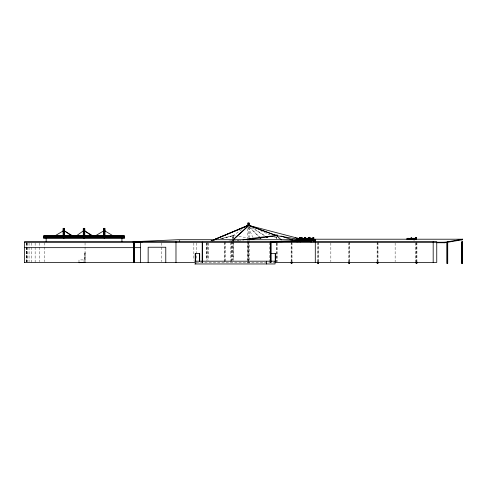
<?xml version="1.0" encoding="UTF-8"?>
<svg xmlns="http://www.w3.org/2000/svg" width="487" height="487" viewBox="0 0 487 487"><rect width="100%" height="100%" fill="white"/><g stroke="black" fill="none" stroke-linecap="round" stroke-linejoin="round"><path stroke-width="0.37" stroke-dasharray="2.44 1.83" d="M232.64 240.219L231.55 241.229L232.695 240.219M220.234 238.654A105.509 8.523 -21.5 0 1 233.017 235.671L242.112 229.353M212.283 240.481L210.901 241.065L212.302 240.511M210.737 241.065L212.131 240.481M212.338 241.077L214.523 240.499M221.822 238.569L233.273 235.671L233.273 239.391M212.174 241.077L214.377 240.499M221.731 238.569L232.768 235.671L232.768 240.876M238.648 241.071L243.11 240.438M228.799 241.077L233.973 240.456M233.249 241.047L238.429 240.426M85.055 252.339L84.799 259.918M196.194 262.444L274.035 262.444M275.192 234.137L278.065 235.093M260.368 230.601L270.035 235.002M274.181 236.889L278.327 238.776M251.657 227.599L264.508 235.732M254.287 228.817L264.849 235.732M249.149 227.131L258.621 236.505M250.501 227.715L258.749 236.323M248.498 227.648L252.832 237.376M416.933 242.532L416.933 262.012M416.495 242.532L416.495 262.012M416.056 242.532L416.056 262.012M415.32 242.983L415.32 261.696M414.041 239.555L414.041 240.785M395.14 242.983L395.14 261.696M378.003 242.532L378.003 262.012M377.565 241.783L377.565 262.012M377.127 242.532L377.127 262.012M349.581 241.783L349.581 262.012M349.149 242.532L349.149 262.012M348.71 242.532L348.71 262.012M330.843 242.983L330.843 261.696M318.516 242.532L318.516 262.012M318.084 241.783L318.084 262.012M317.646 242.532L317.646 262.012M292.017 242.532L292.017 262.012M291.579 241.783L291.579 262.012M291.141 242.532L291.141 262.012M277.255 243.104L277.255 261.702M276.817 237.157L276.817 238.642M276.817 243.104L276.817 262.444M276.379 237.157L276.379 238.642M276.379 243.104L276.379 261.702M269.463 242.532L269.463 263.51M249.32 227.07L249.32 237.595M249.32 240.602L249.32 263.15M248.638 241.783L248.638 262.761M248.443 227.07L248.443 237.595M248.443 240.602L248.443 263.15M248.2 242.532L248.2 263.51M247.761 241.783L247.761 262.761M247.566 228.573L247.566 239.847M247.566 240.602L247.566 263.15M233.273 240.134L233.273 242.362M233.273 243.104L233.273 260.21M233.145 235.671L233.145 240.876M233.145 241.619L233.145 260.21M232.889 235.671L232.889 240.876M232.889 241.619L232.889 260.21M232.768 241.619L232.768 260.21M231.672 241.783L231.672 262.761M231.234 241.783L231.234 262.761M230.795 242.532L230.795 262.761M225.311 241.783L225.311 262.761M224.872 241.783L224.872 262.761M224.434 242.532L224.434 263.51M208.132 242.983L208.132 260.198M207.967 242.983L207.967 260.198M207.072 242.24L207.072 260.198M206.829 242.983L206.829 260.198M206.293 242.983L206.293 260.198M196.194 242.983L196.194 260.198M193.844 242.983L193.844 260.198M179.843 240.554L179.843 241.735M179.624 240.554L179.624 241.735M179.405 240.554L179.405 241.735M161.532 242.983L161.532 261.696M85.055 242.745L85.055 262.444M84.927 259.918L84.927 252.339L85.055 259.918L78.991 259.918L78.991 262.694M84.032 259.918L84.044 262.694M44.64 242.745L44.64 261.696M39.508 242.983L39.508 261.696M35.137 242.983L35.137 262.444M31.625 242.983L31.625 262.444M29.05 242.983L29.05 261.696M27.485 242.983L27.485 261.696M26.955 242.983L26.955 262.444M26.572 242.745L26.572 261.689M26.45 242.745L26.45 261.689M26.42 242.745L26.414 261.689M233.017 235.671A58.757 10.799 -2.8 0 1 236.067 236.006M238.928 236.39A58.757 10.799 -2.8 0 1 246.288 237.79M211.888 241.047A105.509 8.523 -21.5 0 1 213.154 240.669M236.39 241.065A115.918 32.879 -12.5 0 1 239.677 240.456"/><path stroke-width="0.73" d="M307.729 239.47L308.125 238.685L307.869 239.47M309.184 239.47C309.391 238.38 309.75 238.38 309.33 239.47M311.053 239.47C310.645 238.064 312.222 239.275 311.242 238.66M311.193 239.47L311.327 238.673M307.559 239.251C307.133 237.705 308.977 238.813 307.875 238.228M307.699 239.251L307.942 238.246M309.014 239.251C308.947 237.845 310.018 237.759 309.16 239.251M310.883 239.251C310.809 237.845 311.881 237.759 311.023 239.251M306.512 239.458L306.682 238.393L307.157 238.253A1.12 0.42 -90 0 1 307.4 238.618L307.522 239.354M306.652 239.458L307.06 238.228A1.12 0.42 -90 0 1 307.26 238.618L307.382 239.354L306.676 239.354L306.932 238.606L307.358 239.354M302.902 239.16L303.072 238.344L303.632 238.283L303.766 238.825L303.078 238.995L303.571 239.342M303.042 239.16L303.212 238.344L303.766 238.362M408.733 239.403L408.666 238.533A0.743 0.444 -90 0 0 408.41 238.289L407.516 239.312M408.916 239.44L408.788 238.533A0.743 0.444 -90 0 0 408.532 238.289L408.124 238.32M415.143 239.44L415.015 238.533A0.743 0.444 -90 0 0 414.76 238.289L414.224 239.251M415.265 239.44L415.137 238.533A0.743 0.444 -90 0 0 414.881 238.289L414.656 238.271M412.166 238.892L412.349 238.344M412.288 238.892L412.404 238.411M64.211 230.868L63.834 238.447L63.456 230.868M84.421 230.868L84.044 238.447L83.661 230.868L84.799 230.868M104.626 230.868L104.248 238.447L103.871 230.868L103.956 232.244M306.822 239.354L306.993 238.618L307.212 239.354M302.707 239.312L302.427 238.253M302.847 239.312L302.342 238.24M310.688 239.312C310.146 237.875 310.487 237.875 310.828 239.312M303.821 239.336L303.937 238.6M303.961 239.336L304.077 238.6M408.167 239.02L408.264 238.6M414.522 239.02L414.784 238.52L414.967 239.02M299.998 239.592L300.205 237.893L300.552 239.592M300.138 239.592L300.345 237.893M299.815 239.567L300.089 237.406L300.455 237.406L300.723 239.567M299.955 239.567L300.229 237.406M304.01 239.196L304.405 238.618L304.15 239.196M406.992 239.421L407.649 238.953L407.351 238.533M407.114 239.421L407.534 239.044M412.544 238.606L412.349 238.934L412.623 238.557M312.946 239.415L313.555 238.685L313.433 237.79M313.086 239.415L313.78 238.569L313.719 237.79A1.151 0.432 -90 0 0 313.512 237.412C312.751 237.023 312.806 238.782 313.354 237.784M305.221 237.796L304.801 238.222L305.361 237.747A1.023 0.384 -90 0 1 305.659 238.119L305.775 239.208M312.946 238.143L313.464 237.753M297.727 238.435L298.701 238.32A0.889 0.335 -90 0 1 298.835 238.326L299.067 238.703L298.695 238.326A0.889 0.335 -90 0 0 298.561 238.32M302.47 239.33L302.348 238.624M310.444 239.33L310.322 238.624M310.584 239.33L310.243 238.642A1.406 0.524 90 0 0 310.018 238.922L310.158 238.922A1.406 0.524 -90 0 1 310.383 238.642M407.619 239.239L407.436 238.289M408.173 238.38L407.99 239.251M415.807 238.137L415.642 239.385M304.801 238.222C304.783 236.347 306.512 238.137 305.964 239.208M304.941 238.222L305.118 237.431M313.074 238.143L313.165 237.473M407.479 239.007L407.436 238.551A0.937 0.56 -90 0 0 407.144 238.733L407.467 238.277M313.476 239.336L313.725 238.088L313.324 237.753M313.616 239.336L313.859 237.79A1.151 0.432 -90 0 0 313.658 237.412L313.123 237.4M302.482 238.24L302.031 238.435L302.317 238.295M233.182 239.714L248.443 225.566L248.443 223.04M233.249 239.714L248.881 225.566L248.881 223.04M415.77 237.833L415.411 239.239M415.886 238.076L415.521 239.385M76.453 235.811L83.283 230.868M245.746 226.826L247.566 225.566L249.32 225.566L304.302 239.939M52.973 237.047L63.267 230.868M95.318 235.891L103.682 230.868M413.56 238.283L413.262 239.385M415.88 237.772L415.289 239.239M408.191 238.557C409.646 239.02 407.138 238.922 408.556 238.557M414.681 238.283L414.346 239.251M250.562 226.382L249.32 225.566L249.32 223.04L247.566 223.04L247.566 225.566L213.665 239.896L248.443 225.566M213.519 239.896L247.566 225.566M409.062 238.32L409.171 238.642M415.849 238.027L416.33 237.997L416.33 239.233M297.423 238.441A1.077 0.402 -90 0 0 297.259 238.253L296.924 238.253A1.065 0.402 -90 0 0 296.76 238.441M304.168 238.253L304.405 238.228A1.077 0.402 -90 0 1 304.594 238.606L304.71 239.336M408.867 238.332L409.378 238.587L408.94 238.32M411.491 238.326L411.85 238.32M305.087 237.364L305.653 237.833L305.824 239.208M413.694 238.557L413.341 239.501M24.35 242.24L444.814 242.24L462.65 239.208L462.65 239.714L444.814 242.745L436.589 242.745M407.473 238.533L407.266 238.545A0.937 0.56 -90 0 0 407.022 238.733M412.422 238.307L412.726 238.277M247.573 239.799L276.598 235.671A69.744 6.331 10.6 0 1 300.863 239.829M412.501 238.557L413.043 238.667L412.793 238.307M142.868 241.802L133.115 242.24L133.109 241.735L178.114 239.714L315.643 239.714L315.655 240.219L270.644 242.24L270.638 241.735L24.429 241.735L24.429 262.444M270.638 241.735L315.643 239.714M408.922 238.636L409.123 238.685M411.57 238.63L411.85 238.843L410.675 238.569M63.079 230.868L64.594 230.868M103.494 230.868L105.009 230.868M276.379 235.671L277.255 235.671M63.267 235.921L43.629 235.921L43.629 238.447L124.459 238.447L124.459 235.921L64.777 235.921M43.629 235.994L63.267 235.994M64.777 235.994L124.459 235.994M43.629 236.201L63.267 236.201M64.777 236.201L124.459 236.201M43.629 236.554L63.267 236.554M64.777 236.554L124.459 236.554M43.629 237.047L124.459 237.047M295.542 237.528L295.853 237.528M43.629 237.674L124.459 237.674M416.075 237.723L416.525 237.723L416.525 239.519M299.237 238.301L298.927 238.703M299.347 238.301L299.657 238.301M411.85 238.587L410.364 238.32L410.364 239.348M413.055 238.356L413.055 238.667M413.53 238.271L413.98 238.32M302.08 238.679L301.343 238.679L301.343 238.301L302.08 238.301L302.183 238.922A1.406 0.524 -90 0 1 302.409 238.642M302.53 238.837L302.269 238.642A1.406 0.524 90 0 0 302.037 238.922M249.058 239.208L251.067 239.208M299.828 239.208L462.65 239.208M461.171 239.714L462.65 239.714M313.025 240.219L315.655 240.219M280.378 241.735L436.754 241.735L436.754 262.444L274.79 262.444M24.429 247.664L140.621 247.664M270.955 253.605L275.417 253.605L275.417 261.184L194.745 261.184M24.35 262.444L194.995 262.444M270.468 262.444L270.468 242.24L270.401 262.444L270.888 262.444L270.888 242.24M78.991 262.694L85.055 262.444M194.745 263.96L275.058 263.96L275.058 261.184M407.345 238.277L407.869 239.251M414.662 238.52C415.886 239.068 413.609 238.947 414.79 238.557M412.349 238.934C413.64 240.182 412.733 237.711 413.98 238.508M412.605 238.277L412.915 238.307M412.465 239.178L412.909 239.367M412.349 239.178L412.793 239.251M412.605 238.545L412.927 238.667M303.462 239.287L303.279 238.733L303.754 238.825M304.265 238.228L304.503 238.253A1.077 0.402 -90 0 1 304.734 238.606L304.85 239.336M297.021 238.228L297.119 238.253A1.077 0.402 -90 0 1 297.283 238.441M305.769 240.322L311.631 241.856M252.077 226.826L249.32 225.566L254.348 227.234M280.938 236.043L292.437 239.854M295.317 240.809L298.19 241.759M248.881 225.566L276.598 235.671L281.383 239.89M249.32 225.566L276.598 235.671A115.918 32.879 -12.5 0 0 242.958 239.878M104.815 230.868L115.109 237.047M94.904 237.047L84.61 230.868L91.629 235.811M72.764 235.891L64.406 230.868L73.178 237.047M265.792 236.542L267.077 237.358M266.091 236.542L267.339 237.358M259.151 237.029L260.728 238.587M412.824 239.074L413.013 239.427M259.261 236.859L260.807 238.472M413.719 238.618L413.463 239.501M253.143 238.07L253.757 239.458M408.526 238.66L408.617 239.02M304.667 239.196L304.265 238.618L304.521 239.196M300.315 237.406L300.582 239.567M300.205 237.893L300.412 239.592M305.635 239.208L305.519 238.119A1.023 0.384 -90 0 0 305.221 237.747M315.29 239.714L315.296 240.219M195.311 253.605L195.403 261.184L195.403 253.605M462.035 241.783L462.035 263.51M447.723 241.783L447.723 263.51L446.853 263.51L446.853 242.532M447.291 242.532L447.291 263.51M444.814 242.24L444.814 242.745M444.041 242.24L444.041 242.745M433.18 241.735L433.18 262.444M416.933 262.012L416.933 263.51L416.056 263.51L416.056 262.012M416.495 262.012L416.495 263.51M416.403 237.723L416.403 239.519M416.208 237.997L416.208 239.233M414.163 239.555L414.163 238.32L413.859 238.508M414.041 238.32L414.041 239.555M412.032 239.519L412.032 238.32L411.728 238.587M411.911 238.32L411.911 239.519M411.43 238.32L411.46 238.648M411.308 239.567L411.308 237.802L411.01 238.32M411.186 237.802L411.186 238.32M411.186 238.569L411.186 239.567M411.131 237.802L411.131 238.32M411.131 238.569L411.131 239.427M411.01 238.569L411.01 239.427M410.669 238.32L410.669 239.488M410.547 238.32L410.547 239.488M410.005 239.665L410.005 238.32L409.701 239.519M409.884 238.32L409.884 239.665M409.823 238.32L409.823 239.519M409.561 239.519L409.561 238.32L409.257 238.587M409.378 238.32L409.439 239.519M408.989 238.332L408.989 238.648M407.138 238.405L407.138 238.733M378.003 262.012L378.003 263.51L377.127 263.51L377.127 262.012M377.565 262.012L377.565 263.51M349.581 262.012L349.581 263.51L348.71 263.51L348.71 262.012M349.149 262.012L349.149 263.51M318.516 262.012L318.516 263.51L317.646 263.51L317.646 262.012M318.084 262.012L318.084 263.51M315.296 241.735L315.296 262.444M313.945 241.735L313.945 239.963L313.506 239.963L313.506 241.735M313.725 239.963L313.725 241.735M312.861 239.47L312.861 238.301L312.544 239.33M312.715 238.301L312.715 239.47M312.234 239.647L311.923 238.301L311.923 239.653M312.094 238.301L312.064 239.653M311.814 239.653L311.814 238.301L311.503 238.606M311.674 238.301L311.674 239.653M310.146 238.435L310.146 238.922M309.951 239.501L309.951 237.242L309.641 238.606M309.781 237.242L309.811 239.501M308.916 239.653L308.916 238.301L308.606 239.653M308.782 237.382L308.734 237.851M308.776 238.301L308.746 239.653M308.496 239.653L308.496 238.301L308.18 238.606M308.35 238.301L308.35 239.653M303.626 238.362L303.626 238.825M302.171 238.435L302.171 238.922M301.94 238.679L301.964 237.528L301.654 238.301M301.483 238.301L301.483 238.679M299.475 237.382L299.529 237.851M299.067 238.301L299.067 238.703M292.017 262.012L292.017 263.51L291.141 263.51L291.141 262.012M291.579 262.012L291.579 263.51M275.24 253.605L275.24 261.184M270.827 242.24L270.827 262.444M270.711 242.24L270.711 262.444M270.583 242.24L270.583 262.444M266.486 261.184L266.486 263.96M249.32 238.344L249.32 239.847M202.598 242.24L202.665 262.444L202.172 262.444L202.239 242.24M202.482 242.24L202.482 262.444M202.355 242.24L202.355 262.444M199.7 261.184L199.7 253.605L195.22 253.605L195.22 261.184M199.615 253.605L199.615 261.184M199.524 253.605L199.524 261.184M195.756 261.184L195.756 263.96M175.984 241.735L175.984 262.444M165.781 262.444L165.781 247.238L148.145 247.238L148.145 262.444M140.621 241.735L140.621 262.444M134.436 242.24L134.436 262.444M134.369 242.24L134.369 262.444M134.254 242.24L134.254 262.444M134.126 242.24L134.126 262.444M134.01 242.24L134.01 262.444M133.943 242.24L133.943 262.444M121.933 238.447L121.933 241.479M105.009 237.047L105.009 228.342L103.494 228.342L103.494 237.047M104.626 228.342L104.626 237.693M103.871 228.342L103.871 237.693M84.799 237.047L84.799 228.342L83.283 228.342L83.283 237.047M84.421 228.342L84.421 237.693M83.661 228.342L83.661 237.693M64.594 237.047L64.594 228.342L63.079 228.342L63.079 237.047M64.211 228.342L64.211 237.693M63.456 228.342L63.456 237.693M46.155 238.447L46.155 241.479M248.906 238.52A58.757 10.799 -2.8 0 1 251.085 239.318M303.943 240.414A69.744 6.331 10.6 0 1 310.067 241.619M300.095 241.905A47.446 9.052 23.3 0 1 310.834 241.808M290.696 241.162A54.794 9.703 23.1 0 1 297.32 241.814M303.985 238.606A1.077 0.402 -90 0 1 304.217 238.253M304.125 238.606A1.077 0.402 -90 0 1 304.357 238.253M296.948 238.441A1.077 0.402 -90 0 1 297.113 238.253M299.669 237.382L299.335 237.851L299.669 237.382M308.928 237.382L308.594 237.851L308.928 237.382M462.473 241.783L461.597 241.783L461.597 263.51L462.473 263.51L462.473 241.783M301.824 238.301L301.824 237.528L301.794 238.301"/></g></svg>
